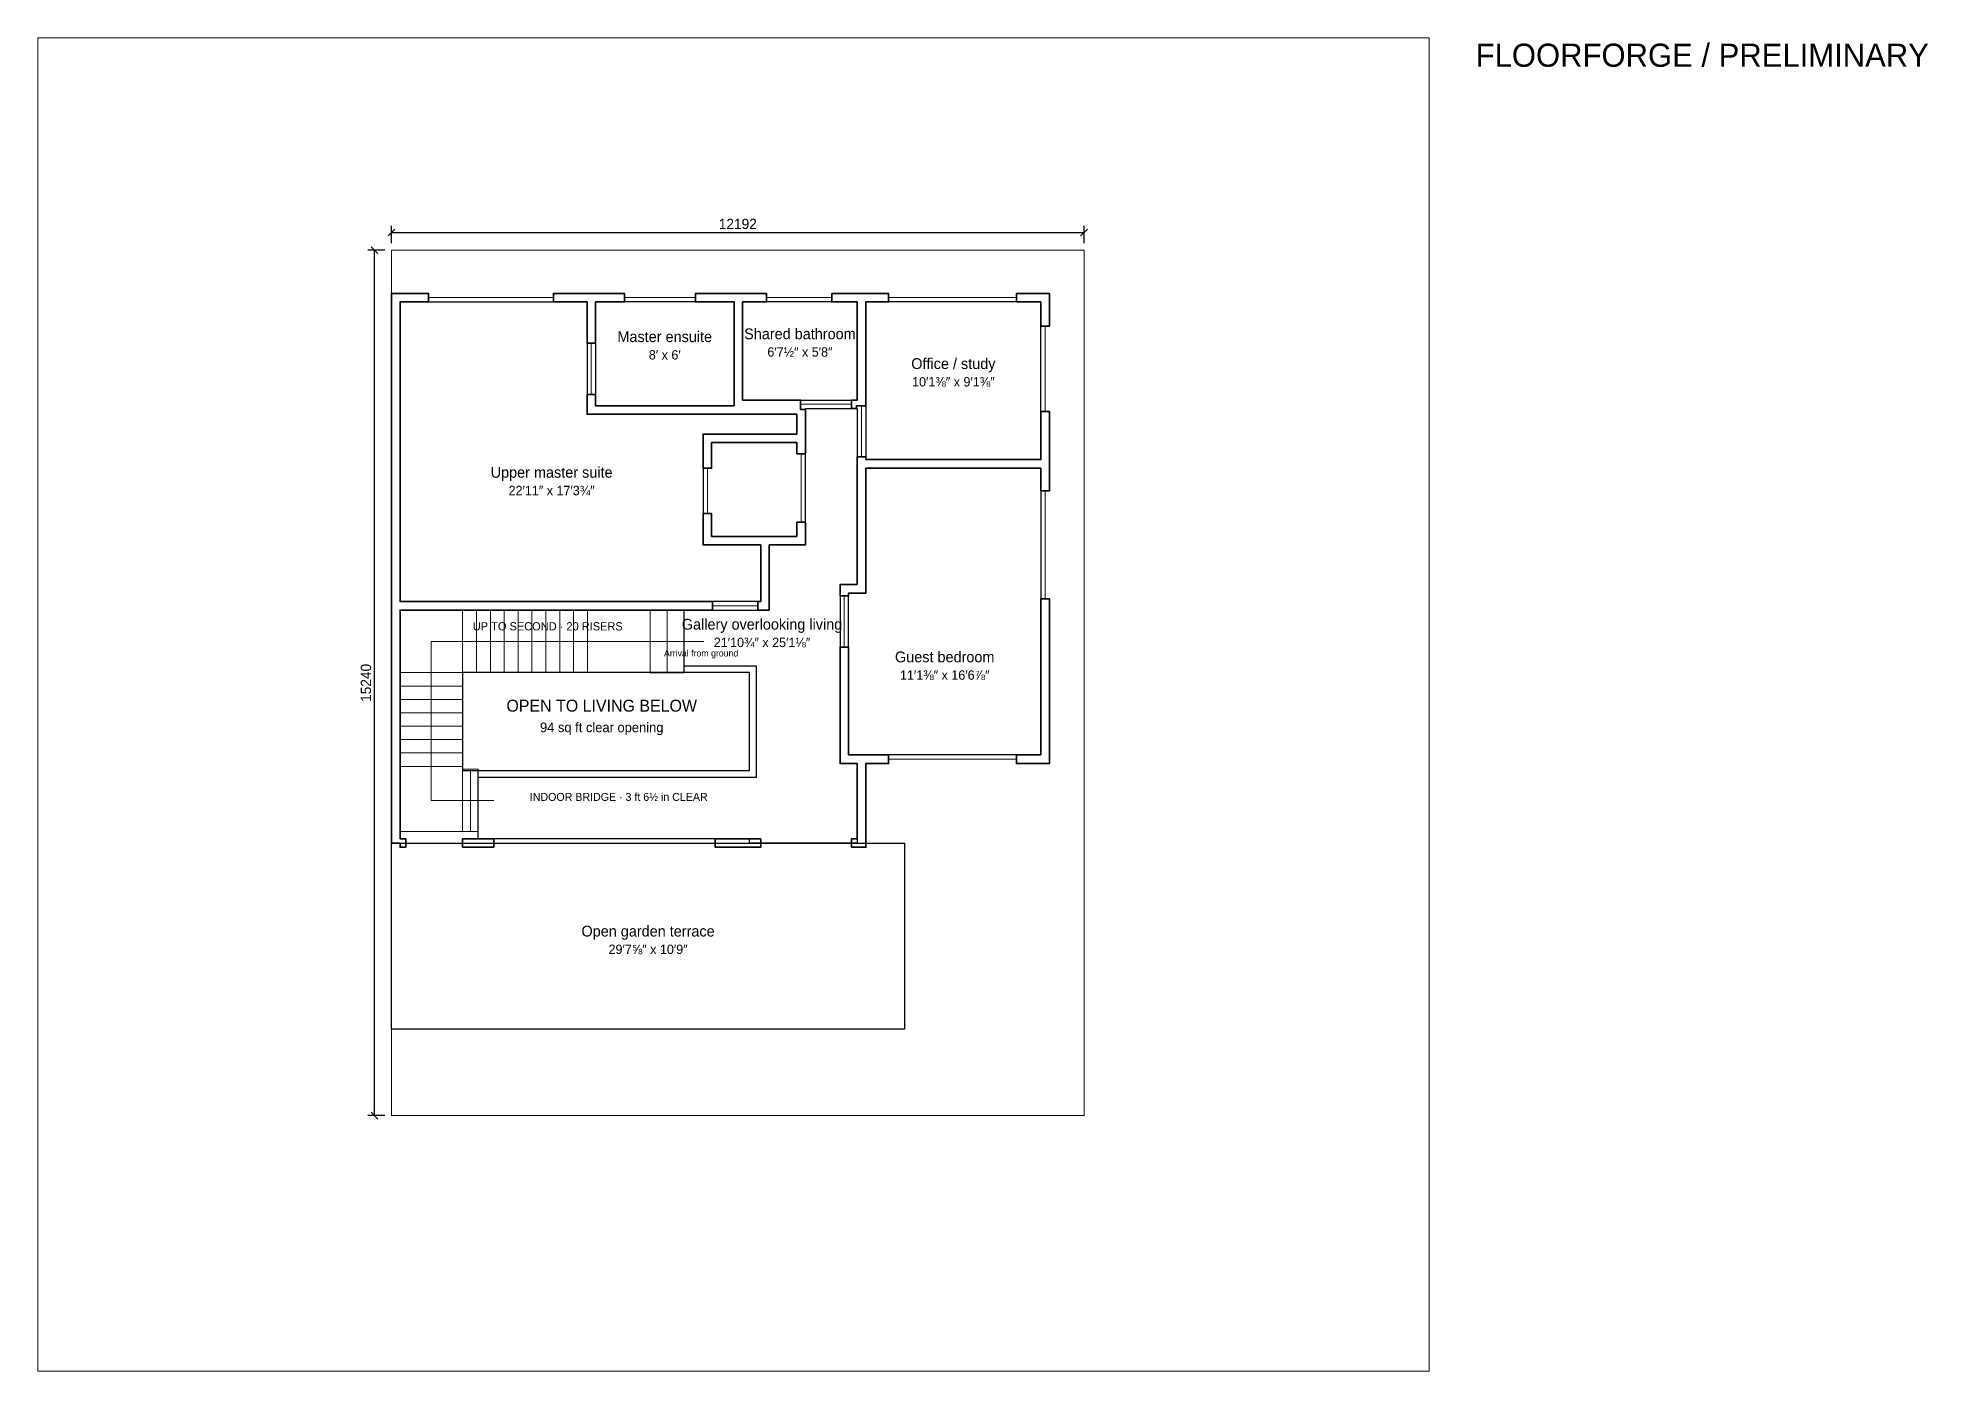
# Paper-space layout 'FLOOR-1' of a CAD drawing. Header units: millimetres. Extents: x 20 to 346, y 30 to 260.
# The model-space entities are those that its viewports show. They can reach past a viewport. Long polylines and large blocks are cut down to what shows.
import ezdxf
from ezdxf.enums import TextEntityAlignment as Align

# ---------------------------------------------------------------- set-up
doc = ezdxf.new("R2010")
doc.units = ezdxf.units.MM
for name, color, linetype, lineweight in [('A-ANNO', 7, 'Continuous', 18), ('A-DIMS', 7, 'Continuous', 13), ('A-DOOR', 3, 'Continuous', 18), ('A-SITE', 8, 'Continuous', 18), ('A-STAIR', 7, 'Continuous', 18), ('A-WALL', 7, 'Continuous', 35)]:
    doc.layers.add(name, color=color, linetype=linetype, lineweight=lineweight)
doc.dimstyles.new('FF-ARCH', dxfattribs={"dimtxt": 180, "dimasz": 90, "dimexe": 120, "dimexo": 120, "dimgap": 60, "dimtad": 1, "dimdec": 0, "dimtsz": 60, "dimcen": 2.5, "dimazin": 3, "dimtfac": 1, "dimtmove": 0, "dimatfit": 3})

msp = doc.modelspace()

# ---------------------------------------------------------------- linework, layer by layer
at = {"layer": 'A-AREA'}
for points in [[(30542, 9050), (29527.6, 9050), (24192, 9050), (24192, 12349.2), (24192, 14328), (27482.8, 14328), (27482.8, 12349.2), (29527.6, 12349.2), (31177.6, 12349.2), (31177.6, 12000), (29527.6, 12000), (29527.6, 10050), (30542, 10050)], [(30071.2, 12499.2), (30071.2, 14328), (27632.8, 14328), (27632.8, 12499.2)], [(32242, 12600), (32242, 14328), (30221.2, 14328), (30221.2, 12600)], [(35474.4, 11550), (35474.4, 14328), (32392, 14328), (32392, 11550)], [(29527.6, 8900), (30692, 8900), (30692, 10050), (31327.6, 10050), (31327.6, 11850), (31327.6, 12000), (31327.6, 12450), (32242, 12450), (32242, 11550), (32242, 11400), (32242, 9350), (31937.2, 9350), (31937.2, 6200), (32242, 6200), (32242, 4800), (30342, 4800), (30342, 4875), (25567, 4875), (25567, 6075), (30342, 6075), (30342, 7800), (29192, 7800), (29192, 8900)], [(32392, 11400), (35474.4, 11400), (35474.4, 6350), (32392, 6350), (32087.2, 6350), (32087.2, 9200), (32392, 9200)], [(33074, 3609.6), (33074, 2283.6), (33074, 1674), (33074, 1524), (31442, 1524), (30644.4, 1524), (29644.4, 1524), (29242, 1524), (28202, 1524), (26742, 1524), (25258.8, 1524), (24192, 1524), (24042, 1524), (24042, 4800), (25258.8, 4800), (30342, 4800), (32242, 4800), (33074, 4800)]]:
    msp.add_lwpolyline(points, close=True, dxfattribs=at)
at = {"layer": 'A-DOOR'}
for p, q in [((24692, 14403), (26892, 14403)), ((28142, 14403), (29392, 14403)), ((30642, 14403), (31792, 14403)), ((32792, 14403), (35042, 14403)), ((35549.4, 12400), (35549.4, 13900)), ((27557.8, 12700), (27557.8, 13600)), ((31242, 12525), (32142, 12525)), ((32317, 11600), (32317, 12500)), ((31252.6, 10450), (31252.6, 11650)), ((29602.6, 10600), (29602.6, 11400)), ((35549.4, 9100), (35549.4, 11000)), ((32012.2, 8250), (32012.2, 9150)), ((29692, 8975), (30492, 8975)), ((32792, 6275), (35042, 6275)), ((24292, 4800), (25292, 4800)), ((25842, 4800), (29742, 4800)), ((30542, 4800), (32142, 4800))]:
    msp.add_line(p, q, dxfattribs=at)
at = {"layer": 'A-GUARD'}
for p, q in [((28592, 8900), (29192, 8900)), ((28592, 7800), (29192, 7800))]:
    msp.add_line(p, q, dxfattribs=at)
msp.add_lwpolyline([(30462, 5955), (25567, 5955), (25567, 6075), (30342, 6075), (30342, 7800), (29192, 7800), (29192, 7920), (30342, 7920), (30462, 7920), (30462, 7800), (30462, 6075)], close=True, dxfattribs=at)
at = {"layer": 'A-SITE'}
msp.add_lwpolyline([(24042, 0), (36234, 0), (36234, 15240), (24042, 15240)], close=True, dxfattribs=at)
at = {"layer": 'A-STAIR'}
for p, q in [((24742, 5550), (24742, 8350)), ((24742, 8350), (29542, 8350)), ((25842, 5550), (24742, 5550))]:
    msp.add_line(p, q, dxfattribs=at)
for points in [[(25292, 7800), (25292, 8900), (24192, 8900), (24192, 7800)], [(25536.4, 7800), (25536.4, 8900), (25292, 8900), (25292, 7800)], [(25780.9, 7800), (25780.9, 8900), (25536.4, 8900), (25536.4, 7800)], [(26025.3, 7800), (26025.3, 8900), (25780.9, 8900), (25780.9, 7800)], [(26269.8, 7800), (26269.8, 8900), (26025.3, 8900), (26025.3, 7800)], [(26514.2, 7800), (26514.2, 8900), (26269.8, 8900), (26269.8, 7800)], [(26758.7, 7800), (26758.7, 8900), (26514.2, 8900), (26514.2, 7800)], [(27003.1, 7800), (27003.1, 8900), (26758.7, 8900), (26758.7, 7800)], [(27247.6, 7800), (27247.6, 8900), (27003.1, 8900), (27003.1, 7800)], [(27492, 7800), (27492, 8900), (27247.6, 8900), (27247.6, 7800)], [(28592, 7800), (28592, 8900), (27492, 8900), (27492, 7800)], [(28892, 7800), (28892, 8900), (28592, 8900), (28592, 7800)], [(29192, 7800), (29192, 8900), (28892, 8900), (28892, 7800)], [(25292, 7564.3), (25292, 7800), (24192, 7800), (24192, 7564.3)], [(25292, 7328.6), (25292, 7564.3), (24192, 7564.3), (24192, 7328.6)], [(25292, 7092.9), (25292, 7328.6), (24192, 7328.6), (24192, 7092.9)], [(25292, 6857.1), (25292, 7092.9), (24192, 7092.9), (24192, 6857.1)], [(25292, 6621.4), (25292, 6857.1), (24192, 6857.1), (24192, 6621.4)], [(25292, 6385.7), (25292, 6621.4), (24192, 6621.4), (24192, 6385.7)], [(25292, 6150), (25292, 6385.7), (24192, 6385.7), (24192, 6150)], [(25292, 5000), (25292, 6150), (24192, 6150), (24192, 5000)], [(25429.5, 5000), (25429.5, 6100), (25292, 6100), (25292, 5000)], [(25567, 5000), (25567, 6100), (25429.5, 6100), (25429.5, 5000)]]:
    msp.add_lwpolyline(points, close=True, dxfattribs=at)
at = {"layer": 'A-VOID'}
msp.add_lwpolyline([(30342, 6075), (30342, 7800), (25292, 7800), (25292, 6075)], close=True, dxfattribs=at)
at = {"layer": 'A-WALL'}
for points in [[(24192, 4800), (24042, 4800), (24042, 8900), (24042, 14478), (24692, 14478), (24692, 14328), (24192, 14328), (24192, 12349.2), (24192, 9050), (29527.6, 9050), (29692, 9050), (29692, 8900), (24192, 8900), (24192, 4875), (24292, 4875), (24292, 4725), (24192, 4725)], [(26892, 14328), (26892, 14478), (27482.8, 14478), (27632.8, 14478), (28142, 14478), (28142, 14328), (27632.8, 14328), (27632.8, 13600), (27482.8, 13600), (27482.8, 14328)], [(31327.6, 12000), (31327.6, 11850), (31327.6, 11650), (31177.6, 11650), (31177.6, 11850), (29677.6, 11850), (29677.6, 11400), (29527.6, 11400), (29527.6, 12000), (31177.6, 12000), (31177.6, 12349.2), (30221.2, 12349.2), (29527.6, 12349.2), (27482.8, 12349.2), (27482.8, 12700), (27632.8, 12700), (27632.8, 12499.2), (30071.2, 12499.2), (30071.2, 14328), (29392, 14328), (29392, 14478), (30071.2, 14478), (30221.2, 14478), (30642, 14478), (30642, 14328), (30221.2, 14328), (30221.2, 12600), (31242, 12600), (31242, 12435), (31327.6, 12435)], [(31792, 14478), (32242, 14478), (32392, 14478), (32792, 14478), (32792, 14328), (32392, 14328), (32392, 12500), (32227, 12500), (32227, 12450), (32142, 12450), (32142, 12600), (32242, 12600), (32242, 14328), (31792, 14328)], [(35042, 14478), (35624.4, 14478), (35624.4, 13900), (35474.4, 13900), (35474.4, 14328), (35042, 14328)], [(32242, 9350), (32242, 11400), (32242, 11550), (32242, 11600), (32392, 11600), (32392, 11550), (35474.4, 11550), (35474.4, 12400), (35624.4, 12400), (35624.4, 11550), (35624.4, 11400), (35624.4, 11000), (35474.4, 11000), (35474.4, 11400), (32392, 11400), (32392, 9200), (32087.2, 9200), (32087.2, 9150), (31937.2, 9150), (31937.2, 9350)], [(31177.6, 10200), (31177.6, 10450), (31327.6, 10450), (31327.6, 10050), (30692, 10050), (30692, 8900), (30492, 8900), (30492, 9050), (30542, 9050), (30542, 10050), (29527.6, 10050), (29527.6, 10600), (29677.6, 10600), (29677.6, 10200), (30692, 10200)], [(35474.4, 6350), (35474.4, 9100), (35624.4, 9100), (35624.4, 6200), (35042, 6200), (35042, 6350)], [(32392, 6200), (32392, 4875), (32392, 4800), (32392, 4725), (32142, 4725), (32142, 4875), (32242, 4875), (32242, 6200), (31937.2, 6200), (31937.2, 8250), (32087.2, 8250), (32087.2, 6350), (32392, 6350), (32792, 6350), (32792, 6200)], [(25842, 4875), (25842, 4725), (25292, 4725), (25292, 4875)], [(30542, 4875), (30542, 4725), (30342, 4725), (30292, 4725), (29742, 4725), (29742, 4875), (30292, 4875), (30342, 4875)]]:
    msp.add_lwpolyline(points, close=True, dxfattribs=at)

# ---------------------------------------------------------------- texts
at = {"layer": 'A-ANNO'}
for s, height, p in [('Master ensuite', 190, (28852, 13563.6)), ('Shared bathroom', 190, (31231.6, 13614)), ('8′ x 6′', 165, (28852, 13263.6)), ('6′7½″ x 5′8″', 165, (31231.6, 13314)), ('Office / study', 190, (33933.2, 13089)), ('10′1⅜″ x 9′1⅜″', 165, (33933.2, 12789)), ('Upper master suite', 190, (26859.8, 11175)), ('22′11″ x 17′3¾″', 165, (26859.8, 10875)), ('UP TO SECOND · 20 RISERS', 145, (26792, 8500)), ('Gallery overlooking living', 190, (30564.6, 8500)), ('21′10¾″ x 25′1⅛″', 165, (30564.6, 8200)), ('Arrival from ground', 115, (29492, 8050)), ('Guest bedroom', 190, (33780.8, 7925)), ('11′1⅜″ x 16′6⅞″', 165, (33780.8, 7625)), ('OPEN TO LIVING BELOW', 210, (27742, 7050)), ('94 sq ft clear opening', 170, (27742, 6700)), ('INDOOR BRIDGE · 3 ft 6½ in CLEAR', 140, (28042, 5500)), ('Open garden terrace', 190, (28558, 3096.6)), ('29′7⅝″ x 10′9″', 165, (28558, 2796.6))]:
    msp.add_text(s, height=height, dxfattribs=at).set_placement(p, align=Align.BOTTOM_CENTER)

# ---------------------------------------------------------------- dimensions: what is measured, and where the dimension line sits
at = {"layer": 'A-DIMS'}
msp.add_linear_dim(base=(24042, 15550), p1=(24042, 15240), p2=(36234, 15240), dimstyle='FF-ARCH', dxfattribs=at).render()
msp.add_linear_dim(base=(23742, 0), p1=(24042, 0), p2=(24042, 15240), angle=90, dimstyle='FF-ARCH', dxfattribs=at).render()

psp = doc.layouts.new('FLOOR-1')

# ---------------------------------------------------------------- texts
psp.add_text('FLOORFORGE / PRELIMINARY', height=4).set_placement((268, 255))

# ---------------------------------------------------------------- viewports
at = {"layer": 'VIEWPORTS'}
psp.add_viewport(center=(140, 145), size=(240, 230), view_center_point=(30063, 7239), view_height=23478, dxfattribs=at)

doc.saveas('drawing.dxf')
